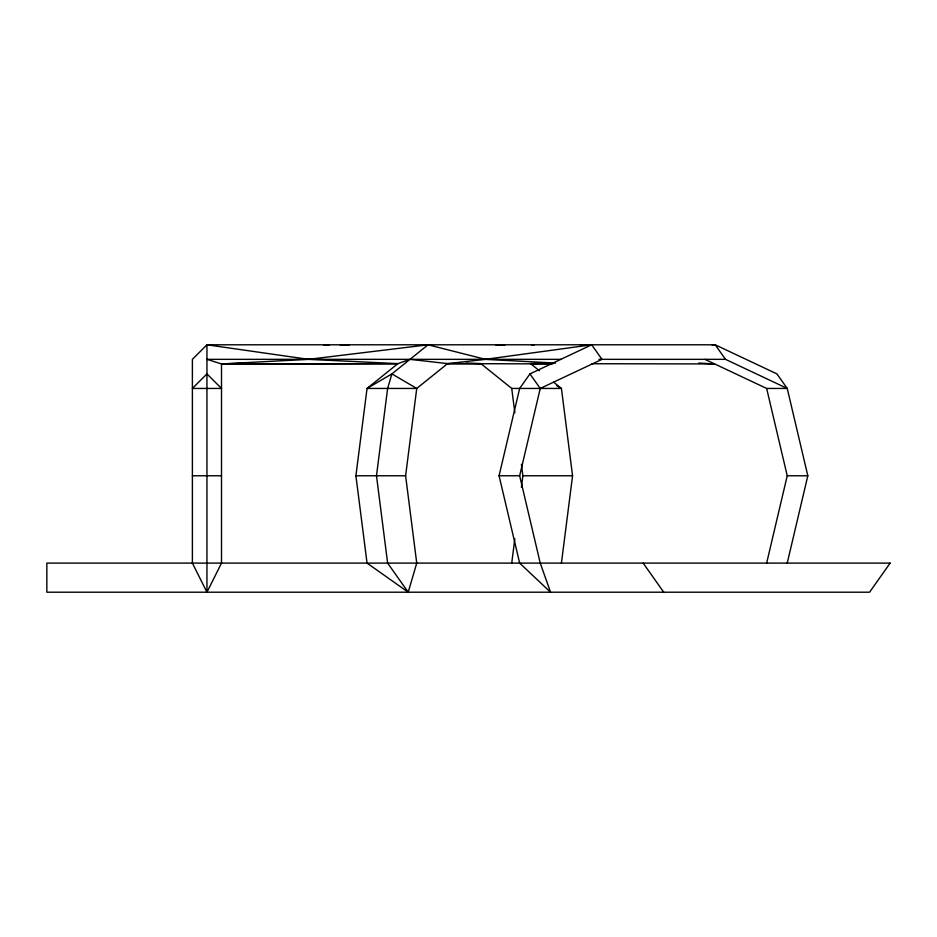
<?xml version="1.0" encoding="UTF-8"?>
<svg xmlns="http://www.w3.org/2000/svg" width="937" height="937" viewBox="0 0 937 937"><rect width="100%" height="100%" fill="white"/><g stroke="black" fill="none" stroke-linecap="round" stroke-linejoin="round"><path stroke-width="1.41" d="M591.692 344.793L529.944 373.898L519.66 388.445L499.07 475.773L519.66 563.102L550.534 592.207L540.239 563.102L519.66 475.773L540.239 388.445L601.987 359.339L591.692 344.793L485.401 359.339L447.593 363.626L416.742 388.445L405.604 475.773L416.742 563.102L408.216 592.207L367.046 563.102L355.908 475.773L367.046 388.445L397.897 363.626L408.637 359.82M511.731 563.102L514.835 538.763M521.417 487.228L522.869 475.773L521.417 464.33M561.427 563.102L572.566 475.773L561.427 388.445L553.72 382.249M766.653 563.102L787.232 475.773L766.653 388.445L704.905 359.339M787.232 563.102L807.823 475.773L787.232 388.445L776.949 373.898L715.189 344.793L206.948 344.793L192.39 359.339L192.39 563.102L206.948 592.207L221.507 563.102L221.507 363.943L206.948 359.339L560.818 359.339M555.559 363.087L485.401 359.339L428.068 344.793L391.889 373.898L367.046 388.445L416.742 388.445L391.889 373.898L387.625 388.445L376.487 475.773L387.625 563.102L408.216 592.207M580.495 345.437L583.318 344.793L587.663 345.355M531.502 345.331L534.359 344.793M712.331 345.284L715.189 344.793L725.484 359.339L787.232 388.445L766.653 388.445M323.675 345.191L329.391 345.284M428.068 344.793L308.46 359.339L221.507 363.943L397.827 363.732M340.295 345.296L348.962 345.284M496.06 345.249L504.762 345.273M539.396 370.724L530.576 363.626L543.659 363.076M247.708 363.087L221.507 363.943L397.897 363.626L308.46 359.339L206.948 344.793L206.948 592.207M445.918 363.673L480.892 363.626L511.731 388.445L561.427 388.445L556.461 385.54M598.942 359.339L725.484 359.339M192.39 475.773L221.507 475.773M355.908 475.773L405.604 475.773M499.07 475.773L519.66 475.773M522.869 475.773L572.566 475.773M787.232 475.773L807.823 475.773M530.576 363.626L551.038 363.661M591.938 363.732L714.662 363.943L698.768 363.052M552.666 363.896L447.593 363.626L409.984 359.339M466.298 363.099L480.892 363.626M206.948 344.793L212.769 345.331M529.944 373.898L540.239 388.445M643.157 563.102L663.736 592.207M511.731 388.445L514.835 412.784M890.15 563.102L869.571 592.207L46.85 592.207L46.85 563.102L890.15 563.102M206.948 373.898L192.39 388.445L221.507 388.445L206.948 373.898"/></g></svg>
